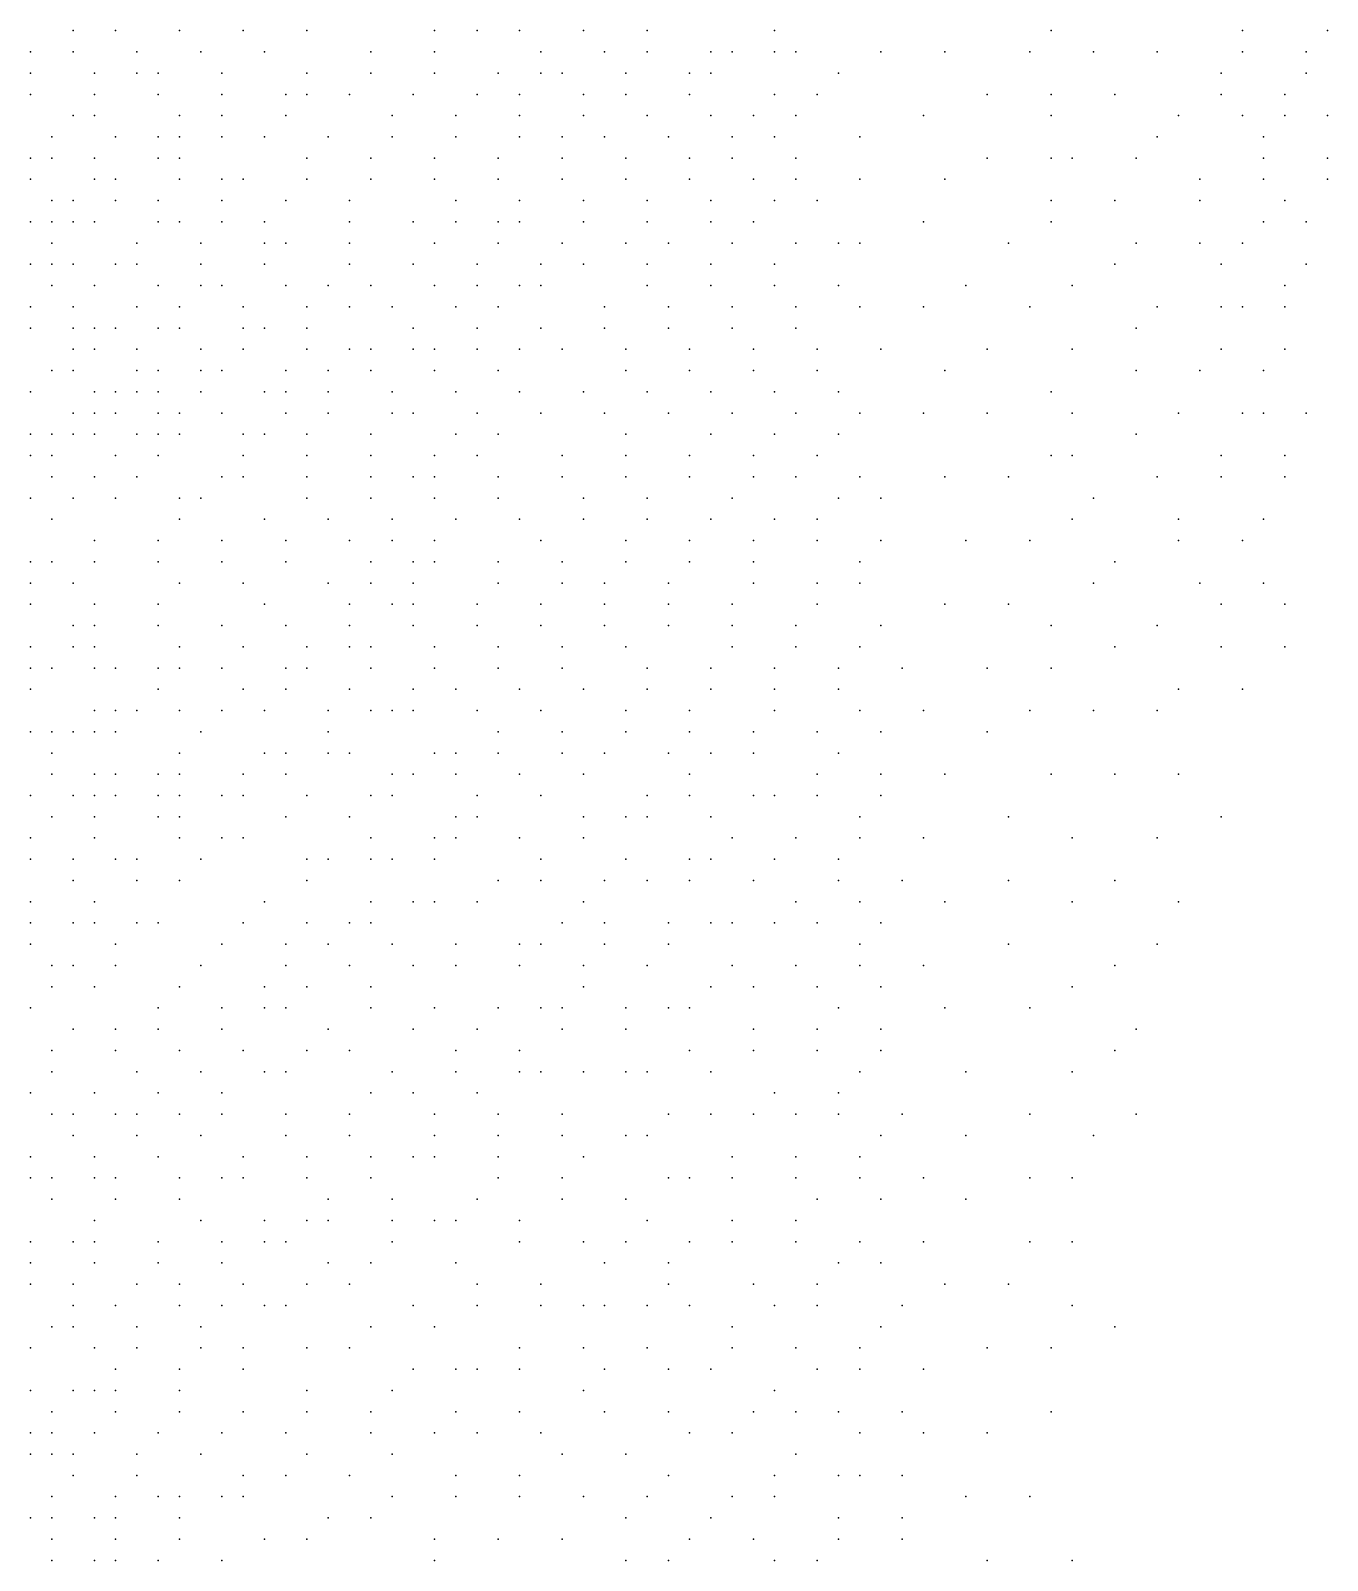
# Model space of a CAD drawing. Extents: x 429 to 793, y 817 to 1241.
# Drawn here: x 746.9 to 791.5, y 1081.6 to 1134.2 of the extents above; entities that cross this region are included whole.
import ezdxf

# ---------------------------------------------------------------- set-up
doc = ezdxf.new("R2010")
doc.units = 0

msp = doc.modelspace()

# ---------------------------------------------------------------- linework, layer by layer
for p in [(748.38, 1134.16, 192.847), (749.84, 1134.16, 189.853), (752.03, 1134.16, 185.017), (754.22, 1134.16, 179.68), (756.41, 1134.16, 173.15), (760.79, 1134.16, 158.953), (762.25, 1134.16, 154.5), (763.71, 1134.16, 149.24), (765.9, 1134.16, 141.26), (768.09, 1134.16, 133.878), (772.47, 1134.16, 116.232), (781.96, 1134.16, 67.197), (788.53, 1134.16, 35.36), (791.45, 1134.16, 17.647), (746.92, 1133.43, 195.073), (748.38, 1133.43, 193.163), (750.57, 1133.43, 188.73), (752.76, 1133.43, 183.707), (754.95, 1133.43, 177.967), (758.6, 1133.43, 167.03), (760.79, 1133.43, 158.967), (764.44, 1133.43, 146.98), (766.63, 1133.43, 138.208), (768.09, 1133.43, 132.857), (770.28, 1133.43, 124.598), (771.01, 1133.43, 122.407), (772.47, 1133.43, 116.56), (773.2, 1133.43, 112.85), (776.12, 1133.43, 98.06), (778.31, 1133.43, 86.493), (781.23, 1133.43, 70.873), (783.42, 1133.43, 60.05), (785.61, 1133.43, 50.032), (788.53, 1133.43, 35.329), (790.72, 1133.43, 21.817), (746.92, 1132.7, 195.946), (749.11, 1132.7, 191.873), (750.57, 1132.7, 189.04), (751.3, 1132.7, 187.545), (753.49, 1132.7, 182.5), (756.41, 1132.7, 173.737), (758.6, 1132.7, 167.26), (760.79, 1132.7, 159.7), (762.98, 1132.7, 151.773), (764.44, 1132.7, 146.46), (765.17, 1132.7, 143.34), (767.36, 1132.7, 136.103), (769.55, 1132.7, 128.5), (770.28, 1132.7, 125), (774.66, 1132.7, 106.545), (787.8, 1132.7, 38.81), (790.72, 1132.7, 21.22), (746.92, 1131.97, 195.673), (749.11, 1131.97, 192.187), (751.3, 1131.97, 187.78), (753.49, 1131.97, 182.54), (755.68, 1131.97, 176.763), (756.41, 1131.97, 174.317), (757.87, 1131.97, 169.565), (760.06, 1131.97, 162.323), (762.25, 1131.97, 154.603), (763.71, 1131.97, 149.45), (765.9, 1131.97, 141.96), (767.36, 1131.97, 136.385), (769.55, 1131.97, 128.32), (772.47, 1131.97, 116.793), (773.93, 1131.97, 109.313), (779.77, 1131.97, 77.9), (781.96, 1131.97, 66.95), (784.15, 1131.97, 56.517), (787.8, 1131.97, 38.005), (789.99, 1131.97, 24.904), (748.38, 1131.24, 193.117), (749.11, 1131.24, 192.379), (752.03, 1131.24, 186.267), (753.49, 1131.24, 182.673), (755.68, 1131.24, 176.61), (759.33, 1131.24, 164.927), (761.52, 1131.24, 157.407), (763.71, 1131.24, 149.69), (765.9, 1131.24, 141.512), (768.09, 1131.24, 133.345), (770.28, 1131.24, 125.62), (771.74, 1131.24, 119.363), (773.2, 1131.24, 113.337), (777.58, 1131.24, 90.578), (781.96, 1131.24, 66.003), (786.34, 1131.24, 45.552), (788.53, 1131.24, 33.565), (789.99, 1131.24, 24.927), (791.45, 1131.24, 15.483), (747.65, 1130.51, 194.967), (749.84, 1130.51, 191.025), (751.3, 1130.51, 187.76), (752.03, 1130.51, 186.573), (753.49, 1130.51, 182.99), (754.95, 1130.51, 179.158), (757.14, 1130.51, 172.33), (759.33, 1130.51, 165.01), (761.52, 1130.51, 157.657), (763.71, 1130.51, 149.93), (765.17, 1130.51, 143.723), (766.63, 1130.51, 139.51), (768.82, 1130.51, 131.44), (771.01, 1130.51, 122.327), (772.47, 1130.51, 116.467), (775.39, 1130.51, 102.402), (785.61, 1130.51, 48.398), (789.26, 1130.51, 28.775), (746.92, 1129.78, 195.908), (747.65, 1129.78, 195.049), (749.11, 1129.78, 192.39), (751.3, 1129.78, 188.043), (752.03, 1129.78, 186.857), (756.41, 1129.78, 175.437), (758.6, 1129.78, 168.103), (760.79, 1129.78, 160.115), (762.98, 1129.78, 152.653), (765.17, 1129.78, 144.43), (767.36, 1129.78, 136.75), (769.55, 1129.78, 128.325), (771.01, 1129.78, 122.74), (773.2, 1129.78, 113.6), (779.77, 1129.78, 77.222), (781.96, 1129.78, 65.868), (782.69, 1129.78, 62.03), (784.88, 1129.78, 52.123), (789.26, 1129.78, 28.361), (791.45, 1129.78, 13.583), (746.92, 1129.05, 195.983), (749.11, 1129.05, 192.59), (749.84, 1129.05, 191.143), (752.03, 1129.05, 186.56), (753.49, 1129.05, 183.475), (754.22, 1129.05, 181.92), (756.41, 1129.05, 175.568), (758.6, 1129.05, 168.387), (760.79, 1129.05, 160.497), (762.98, 1129.05, 152.053), (765.17, 1129.05, 144.7), (767.36, 1129.05, 136.293), (769.55, 1129.05, 128.65), (771.74, 1129.05, 119.48), (773.2, 1129.05, 113.025), (775.39, 1129.05, 102.82), (778.31, 1129.05, 86.344), (787.07, 1129.05, 40.84), (789.26, 1129.05, 27.753), (791.45, 1129.05, 12.95), (747.65, 1128.32, 194.91), (748.38, 1128.32, 193.43), (749.84, 1128.32, 191.254), (751.3, 1128.32, 188.61), (753.49, 1128.32, 183.765), (755.68, 1128.32, 177.513), (757.87, 1128.32, 171.057), (761.52, 1128.32, 157.57), (763.71, 1128.32, 150.213), (765.9, 1128.32, 142.227), (768.09, 1128.32, 133.235), (770.28, 1128.32, 125.578), (772.47, 1128.32, 117.075), (773.93, 1128.32, 110.555), (781.96, 1128.32, 65.673), (784.15, 1128.32, 54.92), (787.07, 1128.32, 40.31), (789.99, 1128.32, 22.402), (746.92, 1127.59, 195.693), (747.65, 1127.59, 194.555), (748.38, 1127.59, 193.63), (749.11, 1127.59, 192.38), (751.3, 1127.59, 188.243), (752.03, 1127.59, 187.07), (753.49, 1127.59, 183.07), (754.95, 1127.59, 179.727), (757.87, 1127.59, 171.053), (760.06, 1127.59, 162.773), (761.52, 1127.59, 157.86), (762.98, 1127.59, 151.93), (763.71, 1127.59, 150.153), (765.9, 1127.59, 141.757), (768.09, 1127.59, 134.018), (770.28, 1127.59, 125.86), (771.74, 1127.59, 120.11), (777.58, 1127.59, 90.995), (781.96, 1127.59, 65.711), (789.26, 1127.59, 26.353), (790.72, 1127.59, 16.607), (747.65, 1126.86, 194.437), (750.57, 1126.86, 189.063), (752.76, 1126.86, 185.26), (754.95, 1126.86, 180.017), (755.68, 1126.86, 177.62), (757.87, 1126.86, 171.05), (760.79, 1126.86, 160.95), (762.98, 1126.86, 152.743), (765.17, 1126.86, 144.243), (767.36, 1126.86, 136.823), (768.82, 1126.86, 131.383), (771.01, 1126.86, 123.157), (773.2, 1126.86, 114.113), (774.66, 1126.86, 106.833), (775.39, 1126.86, 102.955), (780.5, 1126.86, 73.132), (784.88, 1126.86, 50.803), (787.07, 1126.86, 39.247), (788.53, 1126.86, 30.77), (746.92, 1126.13, 195.4), (747.65, 1126.13, 193.963), (748.38, 1126.13, 193.323), (749.84, 1126.13, 190.72), (750.57, 1126.13, 189.29), (752.76, 1126.13, 184.645), (754.95, 1126.13, 180.09), (757.87, 1126.13, 171.44), (760.06, 1126.13, 163.63), (762.25, 1126.13, 154.95), (764.44, 1126.13, 147.69), (765.9, 1126.13, 142.318), (768.09, 1126.13, 134.233), (770.28, 1126.13, 125.682), (772.47, 1126.13, 117.248), (784.15, 1126.13, 54.13), (787.8, 1126.13, 34.227), (790.72, 1126.13, 14.583), (747.65, 1125.4, 194.127), (749.11, 1125.4, 191.507), (751.3, 1125.4, 188.092), (752.76, 1125.4, 184.865), (753.49, 1125.4, 183.237), (755.68, 1125.4, 177.743), (757.14, 1125.4, 173.97), (758.6, 1125.4, 169.033), (760.79, 1125.4, 161.003), (762.25, 1125.4, 155.58), (763.71, 1125.4, 150.205), (764.44, 1125.4, 147.26), (768.09, 1125.4, 133.313), (770.28, 1125.4, 125.637), (772.47, 1125.4, 116.688), (774.66, 1125.4, 106.92), (779.04, 1125.4, 82.185), (782.69, 1125.4, 61.24), (789.99, 1125.4, 18.653), (746.92, 1124.67, 195.039), (748.38, 1124.67, 192.64), (750.57, 1124.67, 189.258), (752.03, 1124.67, 186.5), (754.22, 1124.67, 181.347), (756.41, 1124.67, 176.077), (757.87, 1124.67, 171.46), (759.33, 1124.67, 166.5), (761.52, 1124.67, 158.455), (762.98, 1124.67, 153.07), (766.63, 1124.67, 139.03), (768.82, 1124.67, 130.73), (771.01, 1124.67, 122.923), (773.2, 1124.67, 113.37), (775.39, 1124.67, 103.43), (777.58, 1124.67, 91.337), (781.23, 1124.67, 69.138), (785.61, 1124.67, 45.74), (787.8, 1124.67, 32.567), (788.53, 1124.67, 28.477), (789.99, 1124.67, 18.02), (746.92, 1123.94, 194.323), (748.38, 1123.94, 192.503), (749.11, 1123.94, 191.357), (749.84, 1123.94, 189.953), (751.3, 1123.94, 187.663), (752.03, 1123.94, 186.093), (754.22, 1123.94, 181.58), (754.95, 1123.94, 178.89), (756.41, 1123.94, 175.66), (760.06, 1123.94, 163.63), (762.25, 1123.94, 155.42), (764.44, 1123.94, 147.9), (766.63, 1123.94, 139.37), (768.82, 1123.94, 131.533), (771.01, 1123.94, 123.25), (773.2, 1123.94, 114.25), (784.88, 1123.94, 48.99), (748.38, 1123.21, 192.38), (749.11, 1123.21, 191.287), (750.57, 1123.21, 188.787), (752.76, 1123.21, 184.65), (754.22, 1123.21, 181.533), (756.41, 1123.21, 175.54), (757.87, 1123.21, 171.48), (758.6, 1123.21, 168.52), (760.06, 1123.21, 163.82), (760.79, 1123.21, 161.15), (762.25, 1123.21, 155.938), (763.71, 1123.21, 150.415), (765.17, 1123.21, 144.795), (767.36, 1123.21, 137.257), (769.55, 1123.21, 128.883), (771.74, 1123.21, 120.562), (773.93, 1123.21, 111.323), (776.12, 1123.21, 100.3), (779.77, 1123.21, 77.79), (782.69, 1123.21, 60.528), (787.8, 1123.21, 31.45), (789.99, 1123.21, 16.09), (747.65, 1122.48, 192.948), (748.38, 1122.48, 192.01), (750.57, 1122.48, 188.32), (751.3, 1122.48, 187.137), (752.76, 1122.48, 184.233), (753.49, 1122.48, 182.22), (755.68, 1122.48, 177.85), (757.14, 1122.48, 173.41), (758.6, 1122.48, 168.735), (760.79, 1122.48, 160.71), (762.98, 1122.48, 153.227), (767.36, 1122.48, 136.805), (769.55, 1122.48, 129.265), (771.74, 1122.48, 120.032), (773.93, 1122.48, 111.71), (778.31, 1122.48, 87.655), (784.88, 1122.48, 48.552), (787.07, 1122.48, 35.705), (789.26, 1122.48, 19.15), (746.92, 1121.75, 193.548), (749.11, 1121.75, 190.277), (749.84, 1121.75, 189.6), (750.57, 1121.75, 187.853), (751.3, 1121.75, 186.55), (752.76, 1121.75, 184.102), (754.95, 1121.75, 179.237), (755.68, 1121.75, 177.61), (757.14, 1121.75, 173.353), (759.33, 1121.75, 166.043), (761.52, 1121.75, 158.603), (763.71, 1121.75, 149.87), (765.9, 1121.75, 142.375), (768.09, 1121.75, 133.895), (770.28, 1121.75, 126.628), (772.47, 1121.75, 117.22), (774.66, 1121.75, 107.91), (781.96, 1121.75, 64.303), (748.38, 1121.02, 191.587), (749.11, 1121.02, 190.373), (749.84, 1121.02, 189.117), (751.3, 1121.02, 186.68), (752.03, 1121.02, 185.07), (753.49, 1121.02, 182.287), (755.68, 1121.02, 176.52), (757.14, 1121.02, 172.66), (759.33, 1121.02, 165.778), (760.06, 1121.02, 163.41), (762.25, 1121.02, 155.523), (764.44, 1121.02, 147.36), (766.63, 1121.02, 139.555), (768.82, 1121.02, 131.74), (771.01, 1121.02, 123.917), (773.2, 1121.02, 115.06), (775.39, 1121.02, 103.48), (777.58, 1121.02, 92.53), (779.77, 1121.02, 78.038), (782.69, 1121.02, 60.094), (786.34, 1121.02, 38.682), (788.53, 1121.02, 23.483), (789.26, 1121.02, 17.888), (790.72, 1121.02, 9.78), (746.92, 1120.29, 193.185), (747.65, 1120.29, 192.28), (748.38, 1120.29, 191.073), (749.11, 1120.29, 189.963), (750.57, 1120.29, 187.493), (751.3, 1120.29, 186.257), (752.03, 1120.29, 184.657), (754.22, 1120.29, 179.49), (754.95, 1120.29, 178.155), (756.41, 1120.29, 175.033), (758.6, 1120.29, 168.51), (761.52, 1120.29, 157.717), (762.98, 1120.29, 152.83), (767.36, 1120.29, 136.7), (770.28, 1120.29, 126.493), (772.47, 1120.29, 117.585), (774.66, 1120.29, 108.73), (784.88, 1120.29, 47.042), (746.92, 1119.56, 192.762), (747.65, 1119.56, 191.865), (749.84, 1119.56, 188.173), (751.3, 1119.56, 186.107), (754.22, 1119.56, 180.038), (756.41, 1119.56, 174.44), (758.6, 1119.56, 168.32), (760.79, 1119.56, 160.81), (762.25, 1119.56, 155.28), (765.17, 1119.56, 144.678), (767.36, 1119.56, 137.08), (769.55, 1119.56, 129.507), (771.74, 1119.56, 120.23), (773.93, 1119.56, 112.385), (781.96, 1119.56, 64.19), (782.69, 1119.56, 59.9), (787.8, 1119.56, 26.148), (789.99, 1119.56, 12.197), (747.65, 1118.83, 191.14), (749.11, 1118.83, 189.201), (750.57, 1118.83, 186.527), (753.49, 1118.83, 181.405), (754.22, 1118.83, 179.657), (756.41, 1118.83, 174.215), (758.6, 1118.83, 168.16), (760.06, 1118.83, 162.9), (760.79, 1118.83, 160.52), (762.98, 1118.83, 152.125), (765.17, 1118.83, 145.047), (767.36, 1118.83, 136.65), (769.55, 1118.83, 129.49), (771.74, 1118.83, 121.113), (773.2, 1118.83, 115.37), (775.39, 1118.83, 105.7), (778.31, 1118.83, 88.9), (780.5, 1118.83, 73.983), (785.61, 1118.83, 41.4), (787.8, 1118.83, 25.431), (789.99, 1118.83, 10.898), (746.92, 1118.1, 191.773), (748.38, 1118.1, 189.987), (749.84, 1118.1, 187.607), (752.03, 1118.1, 183.427), (752.76, 1118.1, 182.36), (756.41, 1118.1, 173.755), (758.6, 1118.1, 167.07), (760.79, 1118.1, 159.92), (762.98, 1118.1, 152.72), (765.9, 1118.1, 141.893), (768.09, 1118.1, 134.545), (771.01, 1118.1, 124.21), (774.66, 1118.1, 109.015), (776.12, 1118.1, 101.24), (783.42, 1118.1, 54.308), (747.65, 1117.37, 190.597), (752.03, 1117.37, 183.225), (754.95, 1117.37, 177.01), (757.14, 1117.37, 171.67), (759.33, 1117.37, 164.67), (761.52, 1117.37, 158.013), (763.71, 1117.37, 149.36), (765.9, 1117.37, 142.3), (768.09, 1117.37, 134.543), (770.28, 1117.37, 126.822), (772.47, 1117.37, 118.74), (773.93, 1117.37, 112.713), (782.69, 1117.37, 59.406), (786.34, 1117.37, 35.038), (789.26, 1117.37, 13.317), (749.11, 1116.64, 187.855), (751.3, 1116.64, 184.06), (753.49, 1116.64, 180.157), (755.68, 1116.64, 174.89), (757.87, 1116.64, 168.985), (759.33, 1116.64, 164.2), (760.79, 1116.64, 160.013), (764.44, 1116.64, 147.005), (767.36, 1116.64, 137.045), (769.55, 1116.64, 128.54), (771.74, 1116.64, 121.23), (773.93, 1116.64, 113.135), (776.12, 1116.64, 102.105), (779.04, 1116.64, 84.487), (781.23, 1116.64, 68.786), (786.34, 1116.64, 33.985), (788.53, 1116.64, 15.488), (746.92, 1115.91, 190.63), (747.65, 1115.91, 189.397), (749.11, 1115.91, 187.54), (751.3, 1115.91, 183.7), (753.49, 1115.91, 179.8), (755.68, 1115.91, 174.505), (758.6, 1115.91, 166.205), (760.06, 1115.91, 162.123), (760.79, 1115.91, 159.633), (762.98, 1115.91, 152.227), (765.17, 1115.91, 144.3), (767.36, 1115.91, 137.457), (769.55, 1115.91, 129.835), (771.74, 1115.91, 121.42), (775.39, 1115.91, 106.448), (784.15, 1115.91, 49.437), (746.92, 1115.18, 190.02), (748.38, 1115.18, 188.157), (752.03, 1115.18, 181.8), (754.22, 1115.18, 176.745), (757.14, 1115.18, 170.23), (758.6, 1115.18, 165.735), (760.06, 1115.18, 161.96), (762.98, 1115.18, 151.907), (765.17, 1115.18, 143.93), (766.63, 1115.18, 139.91), (768.82, 1115.18, 131.982), (771.74, 1115.18, 121.855), (773.93, 1115.18, 113.335), (775.39, 1115.18, 106.895), (783.42, 1115.18, 53.65), (787.07, 1115.18, 24.847), (789.26, 1115.18, 11.045), (746.92, 1114.45, 189.41), (749.11, 1114.45, 186.31), (751.3, 1114.45, 182.36), (754.95, 1114.45, 175.22), (757.87, 1114.45, 167.7), (759.33, 1114.45, 163.24), (760.06, 1114.45, 161.443), (762.25, 1114.45, 154.367), (764.44, 1114.45, 146.69), (766.63, 1114.45, 139.545), (768.82, 1114.45, 131.99), (771.01, 1114.45, 124.1), (773.93, 1114.45, 113.53), (778.31, 1114.45, 90.678), (780.5, 1114.45, 74.703), (787.8, 1114.45, 17.532), (789.99, 1114.45, 8.86), (748.38, 1113.72, 186.395), (749.11, 1113.72, 185.71), (751.3, 1113.72, 182.155), (753.49, 1113.72, 177.6), (755.68, 1113.72, 173.18), (757.87, 1113.72, 167.24), (760.06, 1113.72, 161.103), (762.25, 1113.72, 154.177), (764.44, 1113.72, 147.102), (766.63, 1113.72, 139.16), (768.82, 1113.72, 132.01), (771.01, 1113.72, 124.312), (773.2, 1113.72, 116.79), (776.12, 1113.72, 103.491), (781.96, 1113.72, 64.364), (785.61, 1113.72, 35.61), (746.92, 1112.99, 188.267), (748.38, 1112.99, 186.643), (749.11, 1112.99, 185.257), (752.03, 1112.99, 180.15), (754.22, 1112.99, 175.34), (756.41, 1112.99, 170.97), (757.87, 1112.99, 167.08), (758.6, 1112.99, 164.9), (760.79, 1112.99, 158.35), (762.98, 1112.99, 150.918), (765.17, 1112.99, 144.405), (767.36, 1112.99, 137.107), (771.01, 1112.99, 124.985), (773.2, 1112.99, 116.997), (775.39, 1112.99, 107.26), (784.15, 1112.99, 47.57), (787.8, 1112.99, 14.93), (789.99, 1112.99, 6.94), (746.92, 1112.26, 187.733), (747.65, 1112.26, 186.703), (749.11, 1112.26, 185.03), (749.84, 1112.26, 183.635), (751.3, 1112.26, 180.845), (752.03, 1112.26, 179.723), (753.49, 1112.26, 176.46), (755.68, 1112.26, 171.975), (756.41, 1112.26, 170.235), (758.6, 1112.26, 164.7), (760.79, 1112.26, 158.083), (762.98, 1112.26, 151.38), (765.17, 1112.26, 144.463), (768.09, 1112.26, 135.02), (770.28, 1112.26, 127.645), (772.47, 1112.26, 119.06), (774.66, 1112.26, 111.075), (776.85, 1112.26, 100.115), (779.77, 1112.26, 81.263), (781.96, 1112.26, 64.484), (746.92, 1111.53, 186.677), (751.3, 1111.53, 180.22), (754.22, 1111.53, 174.76), (755.68, 1111.53, 171.235), (757.87, 1111.53, 165.8), (760.06, 1111.53, 160.09), (761.52, 1111.53, 155.79), (763.71, 1111.53, 148.81), (765.9, 1111.53, 142.11), (768.09, 1111.53, 134.65), (770.28, 1111.53, 127.225), (772.47, 1111.53, 119.51), (774.66, 1111.53, 110.58), (786.34, 1111.53, 22.977), (788.53, 1111.53, 10.512), (749.11, 1110.8, 183.61), (749.84, 1110.8, 182.205), (750.57, 1110.8, 181.08), (752.03, 1110.8, 178.245), (753.49, 1110.8, 175.845), (754.95, 1110.8, 172.31), (757.14, 1110.8, 167.015), (758.6, 1110.8, 163.975), (759.33, 1110.8, 161.56), (760.06, 1110.8, 159.923), (762.25, 1110.8, 152.955), (764.44, 1110.8, 146.573), (767.36, 1110.8, 137.227), (769.55, 1110.8, 129.25), (772.47, 1110.8, 119.975), (775.39, 1110.8, 107.675), (777.58, 1110.8, 96.29), (781.23, 1110.8, 71.172), (783.42, 1110.8, 52.426), (785.61, 1110.8, 30.835), (746.92, 1110.07, 185.63), (747.65, 1110.07, 184.935), (748.38, 1110.07, 183.758), (749.11, 1110.07, 182.87), (749.84, 1110.07, 181.48), (752.76, 1110.07, 176.39), (757.14, 1110.07, 166.77), (762.98, 1110.07, 150.44), (765.17, 1110.07, 143.407), (767.36, 1110.07, 137.245), (769.55, 1110.07, 129.92), (771.74, 1110.07, 122.053), (773.93, 1110.07, 114.375), (776.12, 1110.07, 104.812), (779.77, 1110.07, 83.118), (747.65, 1109.34, 184.165), (752.03, 1109.34, 176.96), (754.95, 1109.34, 171.395), (755.68, 1109.34, 169.395), (757.14, 1109.34, 166.315), (757.87, 1109.34, 164.837), (760.79, 1109.34, 156.693), (761.52, 1109.34, 154.627), (762.98, 1109.34, 150.568), (765.17, 1109.34, 143.91), (766.63, 1109.34, 138.592), (768.82, 1109.34, 132.6), (770.28, 1109.34, 127.73), (771.74, 1109.34, 122.745), (774.66, 1109.34, 111.99), (747.65, 1108.61, 183.42), (749.11, 1108.61, 181.39), (749.84, 1108.61, 180.09), (751.3, 1108.61, 177.54), (752.03, 1108.61, 176.22), (754.22, 1108.61, 171.875), (755.68, 1108.61, 169.225), (759.33, 1108.61, 159.845), (760.06, 1108.61, 158.16), (761.52, 1108.61, 154.335), (763.71, 1108.61, 148.285), (765.9, 1108.61, 141.523), (769.55, 1108.61, 130.45), (773.93, 1108.61, 114.365), (776.12, 1108.61, 105.188), (778.31, 1108.61, 93.564), (781.96, 1108.61, 65.21), (784.15, 1108.61, 44.287), (786.34, 1108.61, 17.73), (746.92, 1107.88, 183.96), (748.38, 1107.88, 181.763), (749.11, 1107.88, 180.893), (749.84, 1107.88, 179.33), (751.3, 1107.88, 177.46), (752.03, 1107.88, 175.53), (753.49, 1107.88, 173.258), (754.22, 1107.88, 171.73), (756.41, 1107.88, 166.66), (758.6, 1107.88, 161), (759.33, 1107.88, 159.513), (762.25, 1107.88, 152.21), (764.44, 1107.88, 145.622), (768.09, 1107.88, 134.41), (769.55, 1107.88, 130.04), (771.74, 1107.88, 123.25), (772.47, 1107.88, 120.723), (773.93, 1107.88, 114.84), (776.12, 1107.88, 105.67), (747.65, 1107.15, 181.85), (749.11, 1107.15, 179.9), (751.3, 1107.15, 176.045), (752.03, 1107.15, 175.263), (755.68, 1107.15, 168.05), (757.87, 1107.15, 162.36), (761.52, 1107.15, 153.38), (762.25, 1107.15, 151.91), (765.9, 1107.15, 140.833), (767.36, 1107.15, 136.6), (768.09, 1107.15, 134.88), (770.28, 1107.15, 128.26), (775.39, 1107.15, 108.595), (780.5, 1107.15, 79.27), (787.8, 1107.15, 8.16), (746.92, 1106.42, 182.385), (749.11, 1106.42, 179.16), (752.03, 1106.42, 174.265), (753.49, 1106.42, 171.623), (754.22, 1106.42, 170.183), (758.6, 1106.42, 160.483), (760.79, 1106.42, 154.958), (761.52, 1106.42, 153.47), (763.71, 1106.42, 147.447), (765.9, 1106.42, 140.93), (771.01, 1106.42, 126.05), (773.2, 1106.42, 118.188), (775.39, 1106.42, 109.33), (777.58, 1106.42, 98.776), (782.69, 1106.42, 59.028), (785.61, 1106.42, 16.723), (746.92, 1105.69, 181.61), (748.38, 1105.69, 179.7), (749.84, 1105.69, 177.075), (750.57, 1105.69, 175.825), (752.76, 1105.69, 172.277), (756.41, 1105.69, 165.09), (757.14, 1105.69, 163.347), (758.6, 1105.69, 160.235), (759.33, 1105.69, 158.54), (760.79, 1105.69, 155.013), (764.44, 1105.69, 145.14), (767.36, 1105.69, 137.205), (769.55, 1105.69, 130.615), (770.28, 1105.69, 128.128), (772.47, 1105.69, 121.235), (774.66, 1105.69, 112.477), (748.38, 1104.96, 179.087), (750.57, 1104.96, 175.243), (752.03, 1104.96, 173.07), (756.41, 1104.96, 164.503), (762.98, 1104.96, 148.808), (764.44, 1104.96, 144.825), (766.63, 1104.96, 138.56), (768.09, 1104.96, 135.11), (769.55, 1104.96, 130.21), (771.74, 1104.96, 123.375), (774.66, 1104.96, 112.965), (776.85, 1104.96, 103.675), (780.5, 1104.96, 79.99), (784.15, 1104.96, 38.02), (746.92, 1104.23, 180.188), (749.11, 1104.23, 177.277), (754.95, 1104.23, 166.523), (758.6, 1104.23, 158.74), (760.06, 1104.23, 156.01), (760.79, 1104.23, 154.13), (762.25, 1104.23, 150.455), (765.9, 1104.23, 141.22), (773.2, 1104.23, 118.497), (775.39, 1104.23, 110.58), (778.31, 1104.23, 95.595), (782.69, 1104.23, 59.432), (786.34, 1104.23, 10.44), (746.92, 1103.5, 179.15), (748.38, 1103.5, 177.315), (749.11, 1103.5, 176.23), (750.57, 1103.5, 174.04), (751.3, 1103.5, 172.62), (754.22, 1103.5, 167.57), (756.41, 1103.5, 162.79), (757.87, 1103.5, 160.18), (758.6, 1103.5, 158.485), (765.17, 1103.5, 142.55), (766.63, 1103.5, 138.533), (768.82, 1103.5, 132.975), (770.28, 1103.5, 127.605), (771.01, 1103.5, 126.19), (772.47, 1103.5, 121.58), (773.93, 1103.5, 116.387), (776.12, 1103.5, 107.408), (746.92, 1102.77, 178.537), (749.84, 1102.77, 174.525), (753.49, 1102.77, 168.075), (755.68, 1102.77, 163.96), (757.14, 1102.77, 161.502), (759.33, 1102.77, 156.865), (761.52, 1102.77, 151.783), (763.71, 1102.77, 146.125), (764.44, 1102.77, 144.678), (766.63, 1102.77, 139.205), (768.82, 1102.77, 133.092), (775.39, 1102.77, 110.418), (780.5, 1102.77, 81.52), (785.61, 1102.77, 11.83), (747.65, 1102.04, 177.158), (748.38, 1102.04, 175.635), (749.84, 1102.04, 173.59), (752.76, 1102.04, 168.575), (755.68, 1102.04, 163.327), (757.87, 1102.04, 159.487), (760.06, 1102.04, 154.503), (761.52, 1102.04, 150.835), (763.71, 1102.04, 145.83), (765.9, 1102.04, 140.21), (768.09, 1102.04, 134.477), (771.01, 1102.04, 125.885), (773.2, 1102.04, 119.065), (775.39, 1102.04, 110.726), (777.58, 1102.04, 101.188), (784.15, 1102.04, 22.202), (747.65, 1101.31, 176.09), (749.11, 1101.31, 174.055), (752.03, 1101.31, 169.085), (754.95, 1101.31, 164.28), (756.41, 1101.31, 161.383), (758.6, 1101.31, 156.467), (765.9, 1101.31, 140.9), (770.28, 1101.31, 128.928), (771.74, 1101.31, 124.038), (773.93, 1101.31, 116.74), (776.12, 1101.31, 108.705), (782.69, 1101.31, 60.665), (746.92, 1100.58, 176.525), (751.3, 1100.58, 169.575), (753.49, 1100.58, 165.59), (754.95, 1100.58, 163.323), (755.68, 1100.58, 161.89), (758.6, 1100.58, 156.53), (760.79, 1100.58, 151.785), (762.98, 1100.58, 147.47), (764.44, 1100.58, 144.265), (765.17, 1100.58, 142.11), (767.36, 1100.58, 137.113), (768.82, 1100.58, 132.83), (769.55, 1100.58, 131.055), (774.66, 1100.58, 114.612), (778.31, 1100.58, 97.964), (781.23, 1100.58, 77.119), (748.38, 1099.85, 172.88), (749.84, 1099.85, 171.57), (751.3, 1099.85, 168.5), (753.49, 1099.85, 165.37), (757.14, 1099.85, 159.39), (760.06, 1099.85, 153.455), (762.25, 1099.85, 148.48), (765.17, 1099.85, 142.63), (767.36, 1099.85, 136.55), (771.74, 1099.85, 124.657), (773.93, 1099.85, 117.03), (776.12, 1099.85, 108.99), (784.88, 1099.85, 10.573), (747.65, 1099.12, 173.35), (749.84, 1099.12, 170.53), (752.03, 1099.12, 166.64), (754.22, 1099.12, 163.34), (756.41, 1099.12, 159.852), (757.87, 1099.12, 157.453), (761.52, 1099.12, 149.725), (763.71, 1099.12, 145.3), (769.55, 1099.12, 131.177), (771.74, 1099.12, 124.253), (773.93, 1099.12, 117.335), (776.12, 1099.12, 108.882), (784.15, 1099.12, 12.658), (747.65, 1098.39, 172.53), (750.57, 1098.39, 168.407), (752.76, 1098.39, 164.74), (754.95, 1098.39, 161.717), (755.68, 1098.39, 160.605), (759.33, 1098.39, 153.665), (761.52, 1098.39, 150.202), (763.71, 1098.39, 145.005), (764.44, 1098.39, 143.355), (765.9, 1098.39, 140.215), (767.36, 1098.39, 136.69), (768.09, 1098.39, 134.93), (770.28, 1098.39, 128.47), (775.39, 1098.39, 111.548), (779.04, 1098.39, 94.105), (782.69, 1098.39, 62.607), (746.92, 1097.66, 173.177), (749.11, 1097.66, 169.95), (751.3, 1097.66, 166.6), (753.49, 1097.66, 163.455), (758.6, 1097.66, 154.957), (760.06, 1097.66, 152.663), (762.25, 1097.66, 148.232), (772.47, 1097.66, 121.965), (774.66, 1097.66, 115.35), (747.65, 1096.93, 171.32), (748.38, 1096.93, 169.915), (749.84, 1096.93, 168.39), (750.57, 1096.93, 166.96), (752.03, 1096.93, 165.08), (753.49, 1096.93, 163.168), (755.68, 1096.93, 159.807), (757.87, 1096.93, 155.73), (760.79, 1096.93, 150.863), (762.98, 1096.93, 146.668), (765.17, 1096.93, 141.55), (768.82, 1096.93, 133.455), (770.28, 1096.93, 129.12), (771.74, 1096.93, 125.1), (773.2, 1096.93, 120.615), (774.66, 1096.93, 115.68), (776.85, 1096.93, 107.155), (781.23, 1096.93, 79.737), (784.88, 1096.93, 7.985), (748.38, 1096.2, 169.56), (750.57, 1096.2, 166.827), (752.76, 1096.2, 163.417), (755.68, 1096.2, 158.955), (757.87, 1096.2, 155.47), (760.79, 1096.2, 150.572), (762.98, 1096.2, 146.105), (765.17, 1096.2, 141.185), (767.36, 1096.2, 136.255), (768.09, 1096.2, 133.79), (776.12, 1096.2, 110.234), (779.04, 1096.2, 95.478), (783.42, 1096.2, 13.16), (746.92, 1095.47, 170.75), (749.11, 1095.47, 167.855), (751.3, 1095.47, 164.74), (754.22, 1095.47, 160.61), (756.41, 1095.47, 157.66), (758.6, 1095.47, 153.78), (760.06, 1095.47, 151.7), (760.79, 1095.47, 150.072), (762.98, 1095.47, 145.73), (765.9, 1095.47, 140.13), (771.01, 1095.47, 126.9), (773.2, 1095.47, 120.543), (775.39, 1095.47, 113.685), (746.92, 1094.74, 169.79), (747.65, 1094.74, 169.09), (749.11, 1094.74, 167.367), (749.84, 1094.74, 166.4), (752.03, 1094.74, 163.05), (753.49, 1094.74, 160.883), (754.22, 1094.74, 160.35), (756.41, 1094.74, 157.145), (758.6, 1094.74, 153.515), (762.98, 1094.74, 146.21), (765.17, 1094.74, 141.48), (768.82, 1094.74, 133.03), (769.55, 1094.74, 131.6), (771.01, 1094.74, 127.228), (773.2, 1094.74, 120.886), (775.39, 1094.74, 113.612), (777.58, 1094.74, 104.24), (781.23, 1094.74, 81.139), (782.69, 1094.74, 66.267), (747.65, 1094.01, 168.717), (749.84, 1094.01, 165.855), (752.03, 1094.01, 162.792), (757.14, 1094.01, 155.43), (759.33, 1094.01, 152.367), (762.25, 1094.01, 147.11), (765.17, 1094.01, 141.768), (767.36, 1094.01, 135.845), (773.93, 1094.01, 118.955), (776.12, 1094.01, 111.085), (779.04, 1094.01, 96.536), (749.11, 1093.28, 165.862), (752.76, 1093.28, 161.075), (754.95, 1093.28, 158.263), (756.41, 1093.28, 156.505), (757.14, 1093.28, 155.035), (759.33, 1093.28, 152.13), (760.79, 1093.28, 149.62), (761.52, 1093.28, 148.37), (763.71, 1093.28, 144.427), (768.09, 1093.28, 134.765), (771.01, 1093.28, 127.16), (773.2, 1093.28, 121.403), (746.92, 1092.55, 167.69), (748.38, 1092.55, 166.657), (749.11, 1092.55, 165.572), (751.3, 1092.55, 162.63), (753.49, 1092.55, 160.065), (754.95, 1092.55, 157.507), (755.68, 1092.55, 156.827), (759.33, 1092.55, 151.455), (763.71, 1092.55, 144.057), (765.9, 1092.55, 139.98), (767.36, 1092.55, 136.865), (769.55, 1092.55, 131.9), (771.01, 1092.55, 127.89), (773.2, 1092.55, 120.997), (775.39, 1092.55, 113.91), (777.58, 1092.55, 105.26), (781.23, 1092.55, 83.192), (782.69, 1092.55, 68.06), (746.92, 1091.82, 167.505), (749.11, 1091.82, 164.69), (751.3, 1091.82, 162.235), (753.49, 1091.82, 159.42), (757.14, 1091.82, 154.67), (758.6, 1091.82, 152.43), (761.52, 1091.82, 148.237), (766.63, 1091.82, 138.26), (768.82, 1091.82, 133.315), (774.66, 1091.82, 117.16), (776.12, 1091.82, 111.52), (746.92, 1091.09, 166.9), (748.38, 1091.09, 165.3), (750.57, 1091.09, 162.36), (752.03, 1091.09, 160.367), (754.22, 1091.09, 158.087), (756.41, 1091.09, 155.02), (757.87, 1091.09, 153.173), (762.25, 1091.09, 146.88), (764.44, 1091.09, 142.29), (768.82, 1091.09, 133.833), (771.74, 1091.09, 125.99), (773.93, 1091.09, 119.975), (778.31, 1091.09, 101.96), (780.5, 1091.09, 89.725), (748.38, 1090.36, 164.525), (749.84, 1090.36, 163.015), (752.03, 1090.36, 160.16), (753.49, 1090.36, 158.532), (754.95, 1090.36, 156.387), (755.68, 1090.36, 156.04), (760.06, 1090.36, 149.943), (762.25, 1090.36, 146.51), (764.44, 1090.36, 142.955), (765.9, 1090.36, 139.745), (766.63, 1090.36, 138.215), (768.09, 1090.36, 135.065), (769.55, 1090.36, 131.482), (772.47, 1090.36, 124.13), (773.93, 1090.36, 119.773), (776.85, 1090.36, 109.123), (782.69, 1090.36, 69.885), (747.65, 1089.63, 164.653), (748.38, 1089.63, 164.14), (750.57, 1089.63, 161.507), (752.76, 1089.63, 159.113), (758.6, 1089.63, 151.69), (760.79, 1089.63, 148.995), (771.01, 1089.63, 127.815), (776.12, 1089.63, 113), (784.15, 1089.63, 2.577), (746.92, 1088.9, 165.235), (749.11, 1088.9, 162.94), (750.57, 1088.9, 161.22), (752.76, 1088.9, 158.753), (754.22, 1088.9, 157.24), (756.41, 1088.9, 154.623), (757.87, 1088.9, 152.18), (763.71, 1088.9, 144.175), (765.9, 1088.9, 139.885), (768.09, 1088.9, 135.742), (771.01, 1088.9, 128.55), (773.2, 1088.9, 122.587), (775.39, 1088.9, 115.518), (779.77, 1088.9, 96.17), (781.96, 1088.9, 79.602), (749.84, 1088.17, 161.315), (752.03, 1088.17, 159.037), (754.22, 1088.17, 156.577), (760.06, 1088.17, 149.445), (761.52, 1088.17, 147.3), (762.25, 1088.17, 145.44), (763.71, 1088.17, 143.82), (766.63, 1088.17, 138.673), (768.82, 1088.17, 132.895), (770.28, 1088.17, 130.364), (773.93, 1088.17, 120.283), (775.39, 1088.17, 115.294), (777.58, 1088.17, 107.05), (746.92, 1087.44, 164.375), (748.38, 1087.44, 163.02), (749.11, 1087.44, 162.2), (749.84, 1087.44, 161.403), (752.03, 1087.44, 158.95), (756.41, 1087.44, 153.853), (759.33, 1087.44, 150.26), (765.9, 1087.44, 139.665), (772.47, 1087.44, 125.168), (747.65, 1086.71, 163.327), (749.84, 1086.71, 160.72), (752.03, 1086.71, 158.58), (754.22, 1086.71, 156.317), (756.41, 1086.71, 154.04), (758.6, 1086.71, 150.99), (761.52, 1086.71, 147.565), (763.71, 1086.71, 143.932), (766.63, 1086.71, 138.82), (768.82, 1086.71, 133.95), (771.74, 1086.71, 125.54), (773.2, 1086.71, 122.912), (774.66, 1086.71, 118.73), (776.85, 1086.71, 109.76), (781.96, 1086.71, 80.844), (746.92, 1085.98, 163.772), (747.65, 1085.98, 163.22), (749.11, 1085.98, 161.7), (751.3, 1085.98, 159.275), (753.49, 1085.98, 157.123), (755.68, 1085.98, 154.48), (758.6, 1085.98, 151.253), (760.79, 1085.98, 148.38), (762.25, 1085.98, 146.42), (764.44, 1085.98, 142.775), (769.55, 1085.98, 132.693), (771.01, 1085.98, 129.247), (775.39, 1085.98, 116.402), (777.58, 1085.98, 107.76), (779.77, 1085.98, 97.265), (746.92, 1085.25, 163.503), (747.65, 1085.25, 162.885), (748.38, 1085.25, 162.105), (750.57, 1085.25, 159.46), (752.76, 1085.25, 157.317), (756.41, 1085.25, 153.462), (759.33, 1085.25, 150.283), (765.17, 1085.25, 141.62), (767.36, 1085.25, 137.26), (773.2, 1085.25, 123.285), (748.38, 1084.52, 162.03), (750.57, 1084.52, 159.685), (754.22, 1084.52, 155.56), (755.68, 1084.52, 154.407), (757.87, 1084.52, 151.425), (761.52, 1084.52, 147.317), (763.71, 1084.52, 143.38), (768.82, 1084.52, 133.777), (772.47, 1084.52, 125.156), (774.66, 1084.52, 119.475), (775.39, 1084.52, 116.768), (776.85, 1084.52, 111.29), (747.65, 1083.79, 162.78), (749.84, 1083.79, 160.172), (751.3, 1083.79, 158.83), (752.03, 1083.79, 158.035), (753.49, 1083.79, 156.68), (754.22, 1083.79, 155.917), (759.33, 1083.79, 150.252), (761.52, 1083.79, 147.375), (763.71, 1083.79, 143.842), (765.9, 1083.79, 140.47), (768.09, 1083.79, 135.7), (771.01, 1083.79, 129.255), (772.47, 1083.79, 125.91), (779.04, 1083.79, 101.855), (781.23, 1083.79, 89.368), (746.92, 1083.06, 162.983), (747.65, 1083.06, 162.48), (749.11, 1083.06, 161.175), (749.84, 1083.06, 160.4), (752.03, 1083.06, 158), (757.14, 1083.06, 152.525), (758.6, 1083.06, 150.785), (767.36, 1083.06, 137.772), (770.28, 1083.06, 131.09), (774.66, 1083.06, 119.846), (776.85, 1083.06, 111.67), (747.65, 1082.33, 162.287), (749.84, 1082.33, 160.36), (752.03, 1082.33, 157.71), (754.95, 1082.33, 154.665), (756.41, 1082.33, 153.597), (760.79, 1082.33, 147.92), (762.98, 1082.33, 145.24), (765.17, 1082.33, 141.762), (769.55, 1082.33, 132.545), (771.74, 1082.33, 128.162), (774.66, 1082.33, 118.305), (776.85, 1082.33, 112.255), (747.65, 1081.6, 162.623), (749.11, 1081.6, 160.883), (749.84, 1081.6, 160.357), (751.3, 1081.6, 158.785), (753.49, 1081.6, 156.37), (760.79, 1081.6, 148.36), (767.36, 1081.6, 137.78), (768.82, 1081.6, 134.675), (772.47, 1081.6, 125.936), (773.93, 1081.6, 122.345), (779.77, 1081.6, 97.55), (782.69, 1081.6, 77.646)]:
    msp.add_point(p)

doc.saveas('drawing.dxf')
